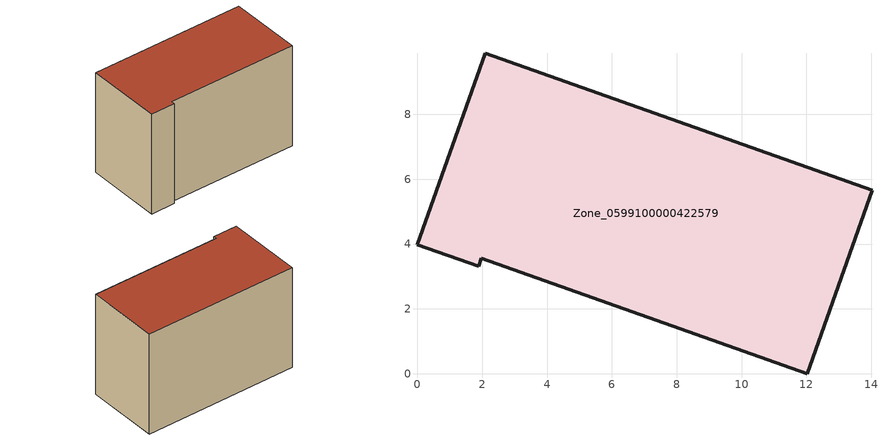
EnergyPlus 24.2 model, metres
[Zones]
Zone_0599100000422579
 floor ground (C_G): 1.97,3.56 1.88,3.31 0,3.98 2.1,9.89 14.03,5.65 12.02,0 z0.57
 wall outside (C_F): 2.1,9.89 0,3.98 1.88,3.31 1.97,3.56 12.02,0 14.03,5.65 2.1,9.89 z0.57:9.13
 roof outside (C_R): 12.02,0 14.03,5.65 2.1,9.89 0,3.98 1.88,3.31 1.97,3.56 z9.13
[BUILDING]
Pand.0599100000422579: North Axis=0; Terrain=City; Loads Convergence Tolerance Value=0.04; Temperature Convergence Tolerance Value=0.4; Solar Distribution=FullExterior; Maximum Number of Warmup Days=25; Minimum Number of Warmup Days=1
[Site:Location]
Rotterdam.The.Hague.AP_ZH_NLD Design_Conditions: Latitude=51.96; Longitude=4.45; Time Zone=1; Elevation=-4.5
[SITE:GROUNDTEMPERATURE:BUILDINGSURFACE]
18, 18, 18, 18, 18, 18, 18, 18, 18, 18, 18, 18
[MATERIAL] Thermal Absorptance=0.9; Solar Absorptance=0.7; Visible Absorptance=0.7
Name | Roughness | Thickness | Conductivity | Density | Specific Heat
G.TI.1992-2005 | MediumSmooth | 0.15 | 0.06 | 540 | 1210
F.TI.1992-2005 | Rough | 0.3 | 0.12 | 1920 | 840
R.TI.1992-2005 | MediumRough | 0.2 | 0.08 | 1500 | 1000
[CONSTRUCTION]
C_G: G.TI.1992-2005
C_F: F.TI.1992-2005
C_R: R.TI.1992-2005
[ZONE]
Zone_0599100000422579: Type=1; Multiplier=1; Ceiling Height=Autocalculate; Volume=Autocalculate; Floor Area=autocalculate; Part of Total Floor Area=Yes
[ZONEINFILTRATION:DESIGNFLOWRATE]
Infil_Zone_0599100000422579: Zone or ZoneList or Space or SpaceList=Zone_0599100000422579; Schedule=AlwaysOn; Design Flow Rate Calculation Method=Flow/Area; Flow Rate per Floor Area=0.0015; Constant Term Coefficient=1; Temperature Term Coefficient=0; Velocity Term Coefficient=0; Velocity Squared Term Coefficient=0
[HVACTEMPLATE:ZONE:IDEALLOADSAIRSYSTEM]
Zone_0599100000422579: Maximum Heating Supply Air Temperature=50; Minimum Cooling Supply Air Temperature=13; Maximum Heating Supply Air Humidity Ratio=0.0156; Minimum Cooling Supply Air Humidity Ratio=0.0077; Heating Limit=NoLimit; Cooling Limit=NoLimit; Dehumidification Control Type=ConstantSensibleHeatRatio; Cooling Sensible Heat Ratio=0.7; Dehumidification Setpoint=60; Humidification Control Type=None; Humidification Setpoint=30; Outdoor Air Method=None; Outdoor Air Flow Rate per Person=0.00944; Outdoor Air Flow Rate per Zone Floor Area=0; Outdoor Air Flow Rate per Zone=0; Demand Controlled Ventilation Type=None; Outdoor Air Economizer Type=NoEconomizer; Heat Recovery Type=None; Sensible Heat Recovery Effectiveness=0.7; Latent Heat Recovery Effectiveness=0.65
[ZONECONTROL:THERMOSTAT]
ThermostatControl_Zone_0599100000422579: Zone or ZoneList=Zone_0599100000422579; Control Type Schedule=DualSetpointControlType; Control 1=Thermostat_Zone_0599100000422579; Temperature Difference Between Cutout And Setpoint=0
[THERMOSTATSETPOINT:DUALSETPOINT]
Thermostat_Zone_0599100000422579: Heating Setpoint Temperature Schedule=HeatingSetpoint_Zone_0599100000422579; Cooling Setpoint Temperature Schedule=CoolingSetpoint_Zone_0599100000422579
[SCHEDULE:COMPACT]
HeatingSetpoint_Zone_0599100000422579: Through: 12/31, For: AllDays, Until: 24:00, 21
CoolingSetpoint_Zone_0599100000422579: Through: 12/31, For: AllDays, Until: 24:00, 24
DualSetpointControlType: Through: 12/31, For: AllDays, Until: 24:00, 4
AlwaysOn: Through: 12/31, For: AllDays, Until: 24:00, 1
